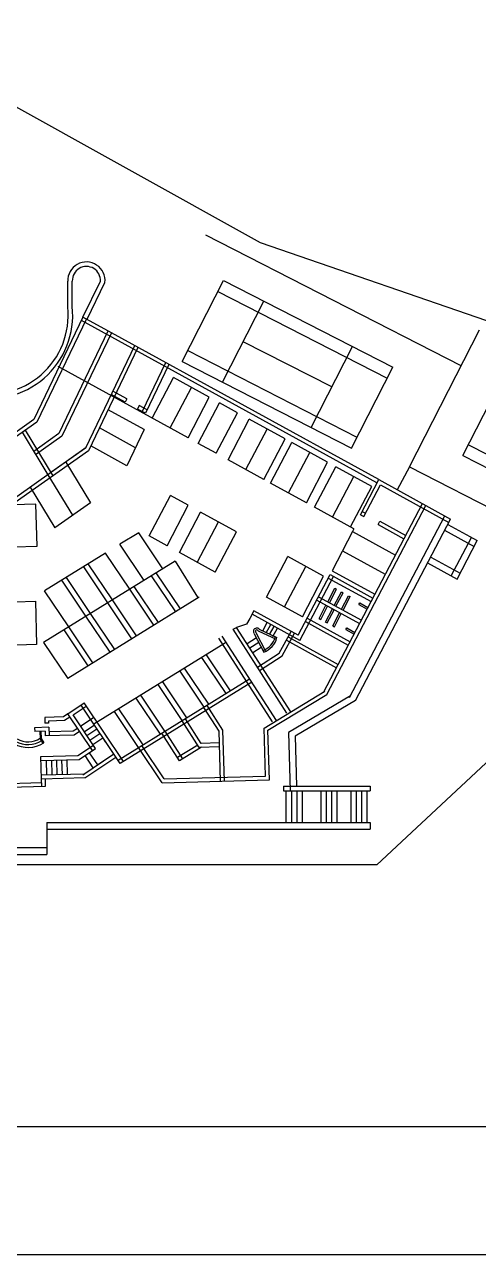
# Model space of a CAD drawing. Extents: x -2888 to 8486, y -2377 to 1555.
# Drawn here: x 7109.9 to 7180.8, y -209.3 to -17.3 of the extents above; entities that cross this region are included whole.
import ezdxf

# ---------------------------------------------------------------- set-up
doc = ezdxf.new("R2010")
doc.units = 0
doc.layers.add('MIMIC_SIZE', color=7, linetype='CONTINUOUS')

# ---------------------------------------------------------------- blocks, each defined once
blk = doc.blocks.new('D-433-1_MIMIC_SIZE_900_X_1')
at = {"layer": 'MIMIC_SIZE'}
for points in [[(3.62, 53.07), (868.62, 53.07), (868.62, 478.07), (3.62, 478.07)], [(23.62, 73.07), (848.62, 73.07), (848.62, 458.07), (23.62, 458.07)]]:
    blk.add_lwpolyline(points, close=True, dxfattribs=at)

msp = doc.modelspace()

# ---------------------------------------------------------------- linework, layer by layer
at = {"layer": 'MIMIC_SIZE', "color": 0}
for p, q in [((7104.699, -27.98), (7146.716, -51.288)), ((7178.103, -70.565), (7138.207, -50.163)), ((7146.716, -51.288), (7245.502, -85.316)), ((7116.639, -61.367), (7116.639, -57.338)), ((7117.343, -61.295), (7117.347, -57.315)), ((7119.018, -62.947), (7121.758, -57.343)), ((7119.654, -63.258), (7122.453, -57.531)), ((7134.517, -69.87), (7140.98, -57.232)), ((7140.98, -57.232), (7167.418, -70.751)), ((7140.105, -58.944), (7166.542, -72.464)), ((7140.826, -73.096), (7147.289, -60.458)), ((7119.016, -62.952), (7111.333, -78.952)), ((7119.55, -63.209), (7111.801, -79.348)), ((7123.458, -65.39), (7119.016, -62.952)), ((7122.923, -65.133), (7115.24, -81.134)), ((7164.955, -88.84), (7118.759, -63.487)), ((7170.034, -86.344), (7180.993, -64.913)), ((7123.458, -65.39), (7115.708, -81.529)), ((7165.24, -88.32), (7123.458, -65.39)), ((7157.878, -73.844), (7144.057, -66.777)), ((7127.078, -67.413), (7119.394, -83.414)), ((7127.612, -67.67), (7119.863, -83.809)), ((7135.393, -68.158), (7161.83, -81.677)), ((7154.646, -80.164), (7161.109, -67.525)), ((7135.439, -81.785), (7115.161, -70.657)), ((7131.904, -70.062), (7128.248, -77.676)), ((7132.439, -70.318), (7128.769, -77.962)), ((7134.517, -69.87), (7160.955, -83.39)), ((7160.955, -83.39), (7167.418, -70.751)), ((7129.838, -78.711), (7133.155, -72.385)), ((7138.756, -75.459), (7133.155, -72.385)), ((7178.384, -84.572), (7184.847, -71.934)), ((7125.869, -75.694), (7123.678, -74.492)), ((7132.638, -80.248), (7135.955, -73.922)), ((7125.612, -76.23), (7123.421, -75.027)), ((7125.869, -75.694), (7125.612, -76.23)), ((7127.799, -76.753), (7127.542, -77.289)), ((7129.026, -77.426), (7127.799, -76.753)), ((7135.439, -81.785), (7138.756, -75.459)), ((7137.026, -82.656), (7140.343, -76.33)), ((7143.144, -77.867), (7140.343, -76.33)), ((7128.573, -80.501), (7122.936, -77.408)), ((7128.769, -77.962), (7127.542, -77.289)), ((7139.826, -84.193), (7143.144, -77.867)), ((7111.333, -78.952), (7106.381, -82.453)), ((7111.801, -79.348), (7106.723, -82.937)), ((7110.004, -80.618), (7114.325, -87.724)), ((7127.217, -83.327), (7121.58, -80.233)), ((7128.573, -80.501), (7125.86, -86.152)), ((7141.676, -85.208), (7144.993, -78.882)), ((7144.477, -86.745), (7147.794, -80.419)), ((7150.594, -81.956), (7144.993, -78.882)), ((7109.497, -80.926), (7113.839, -88.067)), ((7115.24, -81.134), (7111.312, -83.911)), ((7115.708, -81.529), (7111.621, -84.419)), ((7147.277, -88.282), (7150.594, -81.956)), ((7148.32, -88.855), (7151.638, -82.528)), ((7157.238, -85.602), (7151.638, -82.528)), ((7119.52, -83.325), (7105.942, -92.923)), ((7119.863, -83.809), (7106.137, -93.511)), ((7119.394, -83.414), (7114.016, -87.216)), ((7125.86, -86.152), (7120.223, -83.058)), ((7139.826, -84.193), (7137.026, -82.656)), ((7151.121, -90.392), (7154.438, -84.065)), ((7179.259, -82.86), (7205.697, -96.379)), ((7116.322, -85.585), (7120.176, -91.924)), ((7147.277, -88.282), (7141.676, -85.208)), ((7153.921, -91.929), (7157.238, -85.602)), ((7155.212, -92.637), (7158.529, -86.31)), ((7164.13, -89.384), (7158.529, -86.31)), ((7170.034, -86.344), (7168.091, -89.885)), ((7170.034, -86.344), (7209.929, -106.746)), ((7178.384, -84.572), (7204.821, -98.091)), ((7113.544, -87.549), (7117.398, -93.888)), ((7158.012, -94.174), (7161.33, -87.847)), ((7162.36, -93.813), (7165.24, -88.32)), ((7165.24, -88.32), (7176.445, -94.47)), ((7110.766, -89.513), (7114.62, -95.851)), ((7153.921, -91.929), (7148.32, -88.855)), ((7160.813, -95.711), (7164.13, -89.384)), ((7162.88, -94.098), (7165.485, -89.131)), ((7165.485, -89.131), (7176.17, -94.995)), ((7120.176, -91.924), (7114.62, -95.851)), ((7129.355, -97.112), (7132.672, -90.785)), ((7135.473, -92.322), (7132.672, -90.785)), ((7156.575, -121.578), (7172.047, -92.069)), ((7132.155, -98.649), (7135.473, -92.322)), ((7134.076, -99.703), (7137.393, -93.376)), ((7142.994, -96.45), (7137.393, -93.376)), ((7161.357, -96.01), (7155.212, -92.637)), ((7157.1, -121.853), (7172.573, -92.344)), ((7160.665, -122.33), (7175.535, -93.97)), ((7162.36, -93.813), (7162.88, -94.098)), ((7162.636, -93.287), (7163.156, -93.573)), ((7136.877, -101.24), (7140.194, -94.913)), ((7161.357, -96.01), (7161.134, -96.444)), ((7161.585, -122.812), (7176.445, -94.47)), ((7165.116, -95.325), (7165.392, -94.8)), ((7165.116, -95.325), (7169.173, -97.551)), ((7165.392, -94.8), (7169.458, -97.031)), ((7176.007, -95.306), (7180.619, -97.837)), ((7127.721, -96.614), (7124.799, -98.418)), ((7131.491, -102.242), (7127.721, -96.614)), ((7132.155, -98.649), (7129.355, -97.112)), ((7139.677, -102.777), (7142.994, -96.45)), ((7161.134, -96.444), (7157.929, -102.556)), ((7161.134, -96.444), (7167.827, -100.117)), ((7175.507, -96.216), (7180.137, -98.757)), ((7176.553, -103.358), (7179.709, -97.338)), ((7177.463, -103.858), (7180.619, -97.837)), ((7122.55, -99.807), (7113.012, -105.697)), ((7126.32, -105.435), (7122.55, -99.807)), ((7128.569, -104.046), (7124.799, -98.418)), ((7139.677, -102.777), (7134.076, -99.703)), ((7159.567, -99.433), (7166.26, -103.106)), ((7133.425, -101.048), (7112.858, -113.748)), ((7123.62, -107.103), (7119.849, -101.474)), ((7133.425, -101.048), (7136.905, -106.685)), ((7147.703, -106.662), (7151.02, -100.335)), ((7156.621, -103.409), (7151.02, -100.335)), ((7172.85, -101.326), (7177.463, -103.858)), ((7173.349, -100.416), (7177.945, -102.938)), ((7120.201, -109.214), (7116.431, -103.586)), ((7122.901, -107.546), (7119.131, -101.918)), ((7133.509, -108.953), (7129.739, -103.324)), ((7134.228, -108.509), (7130.457, -102.881)), ((7150.503, -108.199), (7153.82, -101.872)), ((7152.658, -112.634), (7157.628, -103.155)), ((7152.902, -113.445), (7158.148, -103.441)), ((7153.304, -109.736), (7156.621, -103.409)), ((7157.352, -103.681), (7164.036, -107.349)), ((7157.628, -103.155), (7164.321, -106.829)), ((7157.929, -102.556), (7164.623, -106.229)), ((7119.483, -109.658), (7115.712, -104.029)), ((7130.091, -111.064), (7126.32, -105.435)), ((7130.809, -110.62), (7127.038, -104.992)), ((7157.262, -107.398), (7158.379, -105.268)), ((7157.522, -107.541), (7158.639, -105.41)), ((7158.379, -105.268), (7158.639, -105.41)), ((7116.782, -111.325), (7113.012, -105.697)), ((7137.195, -106.677), (7116.629, -119.377)), ((7126.672, -113.175), (7122.901, -107.546)), ((7127.39, -112.731), (7123.62, -107.103)), ((7153.304, -109.736), (7147.703, -106.662)), ((7155.543, -107.131), (7162.227, -110.799)), ((7155.818, -106.606), (7162.512, -110.279)), ((7158.285, -107.959), (7159.401, -105.829)), ((7158.545, -108.102), (7159.661, -105.972)), ((7159.4, -108.571), (7160.517, -106.441)), ((7159.401, -105.829), (7159.661, -105.972)), ((7159.66, -108.714), (7160.777, -106.584)), ((7160.517, -106.441), (7160.777, -106.584)), ((7123.971, -114.843), (7120.201, -109.214)), ((7145.727, -108.831), (7145.087, -109.997)), ((7152.902, -113.445), (7145.442, -109.351)), ((7152.658, -112.634), (7145.727, -108.831)), ((7155.899, -109.996), (7156.986, -107.923)), ((7156.159, -110.139), (7157.246, -108.066)), ((7156.922, -110.557), (7158.009, -108.484)), ((7157.182, -110.7), (7158.269, -108.627)), ((7158.037, -111.17), (7159.124, -109.097)), ((7158.297, -111.312), (7159.384, -109.239)), ((7162.129, -107.835), (7162.267, -107.572)), ((7162.129, -107.835), (7163.412, -108.539)), ((7162.267, -107.572), (7163.549, -108.276)), ((7120.552, -116.954), (7116.782, -111.325)), ((7123.253, -115.286), (7119.483, -109.658)), ((7142.483, -111.696), (7142.992, -111.391)), ((7144.586, -110.91), (7142.992, -111.391)), ((7151.475, -124.59), (7142.992, -111.391)), ((7145.087, -109.997), (7144.586, -110.91)), ((7147.111, -111.937), (7147.816, -110.654)), ((7147.661, -112.239), (7148.366, -110.955)), ((7148.184, -112.526), (7148.889, -111.242)), ((7153.782, -110.489), (7160.466, -114.157)), ((7154.058, -109.963), (7160.751, -113.637)), ((7155.899, -109.996), (7156.159, -110.139)), ((7156.922, -110.557), (7157.182, -110.7)), ((7158.037, -111.17), (7158.297, -111.312)), ((7119.834, -117.397), (7116.064, -111.769)), ((7148.646, -126.14), (7140.242, -113.064)), ((7149.234, -125.958), (7140.751, -112.759)), ((7150.887, -124.772), (7142.483, -111.696)), ((7146.119, -113.044), (7144.658, -113.983)), ((7145.775, -112.374), (7147.257, -115.266)), ((7146.018, -112.198), (7147.521, -115.131)), ((7146.369, -111.913), (7149.195, -113.256)), ((7146.562, -111.677), (7149.322, -112.988)), ((7148.688, -112.803), (7149.393, -111.519)), ((7149.681, -115.439), (7151.553, -112.028)), ((7150.129, -115.856), (7152.073, -112.313)), ((7151.079, -112.876), (7158.9, -117.168)), ((7160.088, -111.727), (7160.226, -111.465)), ((7160.088, -111.727), (7161.371, -112.431)), ((7160.226, -111.465), (7161.508, -112.169)), ((7112.858, -113.748), (7116.629, -119.377)), ((7141.285, -113.827), (7120.719, -126.528)), ((7146.486, -113.761), (7145.091, -114.658)), ((7146.869, -114.509), (7145.544, -115.361)), ((7150.794, -113.396), (7158.614, -117.688)), ((7141.37, -121.732), (7137.599, -116.103)), ((7142.088, -121.288), (7138.317, -115.66)), ((7146.297, -117.63), (7149.681, -115.439)), ((7146.619, -118.128), (7150.129, -115.856)), ((7137.951, -123.843), (7134.18, -118.214)), ((7138.669, -123.399), (7134.899, -117.771)), ((7145.055, -119.456), (7124.489, -132.156)), ((7145.376, -119.955), (7124.819, -132.649)), ((7134.532, -125.954), (7130.762, -120.326)), ((7135.25, -125.511), (7131.48, -119.882)), ((7195.011, -120.37), (7164.935, -148.462)), ((7131.113, -128.065), (7127.343, -122.437)), ((7131.831, -127.622), (7128.061, -121.993)), ((7147.319, -127.126), (7156.791, -121.347)), ((7147.922, -127.454), (7157.1, -121.853)), ((7160.821, -122.057), (7151.131, -127.784)), ((7161.585, -122.812), (7152.186, -128.366)), ((7116.644, -124.906), (7119.199, -123.194)), ((7117.466, -125.069), (7119.53, -123.687)), ((7124.819, -132.649), (7118.707, -123.524)), ((7125.324, -132.337), (7119.199, -123.194)), ((7127.694, -130.177), (7123.924, -124.548)), ((7128.413, -129.733), (7124.642, -124.105)), ((7140.296, -127.619), (7137.892, -123.879)), ((7140.884, -127.437), (7138.397, -123.567)), ((7115.953, -125.369), (7113.034, -125.449)), ((7113.034, -125.449), (7113.059, -126.357)), ((7113.652, -126.34), (7113.059, -126.357)), ((7116.141, -125.957), (7113.643, -126.026)), ((7113.643, -126.026), (7113.652, -126.34)), ((7116.644, -124.906), (7115.953, -125.369)), ((7116.974, -125.399), (7116.141, -125.957)), ((7120.48, -130.633), (7116.644, -124.906)), ((7120.973, -130.303), (7117.466, -125.069)), ((7118.636, -126.815), (7120.699, -125.433)), ((7119.219, -127.686), (7120.79, -126.634)), ((7137.185, -130.127), (7134.511, -125.967)), ((7137.503, -129.525), (7135.016, -125.655)), ((7113.67, -127.001), (7111.451, -127.063)), ((7111.451, -127.063), (7111.467, -127.655)), ((7113.094, -127.611), (7111.467, -127.655)), ((7112.291, -127.633), (7112.322, -128.774)), ((7112.439, -127.629), (7112.47, -128.731)), ((7113.094, -127.611), (7113.114, -128.337)), ((7117.651, -128.212), (7113.114, -128.337)), ((7113.67, -127.001), (7113.707, -128.32)), ((7117.463, -127.623), (7113.69, -127.728)), ((7118.154, -127.161), (7117.463, -127.623)), ((7118.484, -127.654), (7117.651, -128.212)), ((7119.609, -128.268), (7121.18, -127.216)), ((7120.104, -129.006), (7121.674, -127.954)), ((7120.55, -129.672), (7122.12, -128.62)), ((7123.038, -128.925), (7122.708, -128.432)), ((7134.122, -132.234), (7131.349, -127.92)), ((7134.627, -131.922), (7131.854, -127.608)), ((7140.511, -135.405), (7140.296, -127.619)), ((7141.104, -135.389), (7140.884, -127.437)), ((7147.526, -134.618), (7147.319, -127.126)), ((7148.135, -135.194), (7147.922, -127.454)), ((7151.131, -127.784), (7151.383, -136.923)), ((7152.186, -128.366), (7152.402, -136.215)), ((7112.322, -128.774), (7112.762, -129.511)), ((7112.47, -128.731), (7112.889, -129.435)), ((7118.235, -131.423), (7120.642, -129.81)), ((7118.422, -132.011), (7120.973, -130.303)), ((7122.545, -129.255), (7122.215, -128.762)), ((7131.369, -135.657), (7127.697, -130.175)), ((7131.68, -135.055), (7128.202, -129.863)), ((7136.963, -129.782), (7133.801, -131.735)), ((7137.55, -130.117), (7134.122, -132.234)), ((7140.363, -130.039), (7137.185, -130.127)), ((7140.346, -129.446), (7137.503, -129.525)), ((7112.455, -131.583), (7118.235, -131.423)), ((7112.551, -135.077), (7112.455, -131.583)), ((7112.471, -132.175), (7118.422, -132.011)), ((7113.27, -132.153), (7113.334, -134.463)), ((7114.073, -132.131), (7114.137, -134.44)), ((7114.876, -132.109), (7114.94, -134.418)), ((7115.679, -132.087), (7115.742, -134.396)), ((7116.481, -132.065), (7116.545, -134.374)), ((7118.97, -134.398), (7123.816, -131.152)), ((7119.297, -131.425), (7120.57, -133.326)), ((7119.3, -134.891), (7124.146, -131.645)), ((7119.985, -130.964), (7121.259, -132.865)), ((7121.439, -132.744), (7123.816, -131.152)), ((7119.284, -134.298), (7112.535, -134.485)), ((7088.823, -136.868), (7113.176, -136.196)), ((7089.4, -136.259), (7112.566, -135.62)), ((7119.3, -134.891), (7112.551, -135.077)), ((7112.583, -136.213), (7112.551, -135.077)), ((7113.176, -136.196), (7113.144, -135.061)), ((7131.369, -135.657), (7148.135, -135.194)), ((7131.68, -135.055), (7147.526, -134.618)), ((7150.327, -136.215), (7163.916, -136.215)), ((7150.327, -136.215), (7150.327, -136.923)), ((7163.916, -136.215), (7163.916, -136.923)), ((7150.327, -136.923), (7163.916, -136.923)), ((7150.736, -136.923), (7150.736, -141.859)), ((7151.581, -136.923), (7151.581, -141.859)), ((7152.427, -136.923), (7152.427, -141.859)), ((7153.272, -136.923), (7153.272, -141.859)), ((7156.156, -136.923), (7156.156, -141.859)), ((7157.001, -136.923), (7157.001, -141.859)), ((7157.847, -136.923), (7157.847, -141.859)), ((7158.692, -136.923), (7158.692, -141.859)), ((7160.857, -136.923), (7160.857, -141.859)), ((7161.702, -136.923), (7161.702, -141.859)), ((7162.548, -136.923), (7162.548, -141.859)), ((7163.394, -136.923), (7163.394, -141.859)), ((7113.373, -141.859), (7163.875, -141.859)), ((7113.373, -141.859), (7113.373, -146.848)), ((7163.875, -141.859), (7163.875, -142.92)), ((7113.373, -142.92), (7163.875, -142.92)), ((7088.804, -145.786), (7113.373, -145.786)), ((7088.804, -146.848), (7113.373, -146.848)), ((7164.935, -148.462), (6986.736, -148.462))]:
    msp.add_line(p, q, dxfattribs=at)
for points in [[(7108.271, -98.787), (7111.839, -98.689), (7111.659, -92.14), (7108.091, -92.239)], [(7108.44, -107.377), (7111.58, -107.29), (7111.767, -114.065), (7108.627, -114.151)]]:
    msp.add_lwpolyline(points, close=True, dxfattribs=at)
for centre, radius, start, end in [((7119.553, -57.24), 2.915, 354.27438, 181.92531), ((7119.553, -57.24), 2.207, 357.34702, 181.92531), ((7104.372, -62.628), 13.04, 256.14446, 5.86738), ((7104.372, -62.628), 12.332, 256.14446, 5.86738), ((7146.169, -112.025), 0.526, 38.2067, 221.5089), ((7146.169, -112.025), 0.229, 29.31414, 228.98568), ((7146.071, -112.115), 3.07, 290.63067, 344.97814), ((7146.071, -112.115), 3.366, 290.63067, 344.97814), ((7110.445, -125.619), 4.532, 240.5268, 302.6353), ((7110.449, -125.761), 3.939, 240.5268, 302.6353), ((7110.453, -125.932), 3.346, 239.24556, 303.91654)]:
    msp.add_arc(centre, radius, start, end, dxfattribs=at)

# ---------------------------------------------------------------- block references
at = {"layer": 'MIMIC_SIZE', "color": 1}
msp.add_blockref('D-433-1_MIMIC_SIZE_900_X_1', (6619.11, -262.387), dxfattribs=at)

doc.saveas('drawing.dxf')
